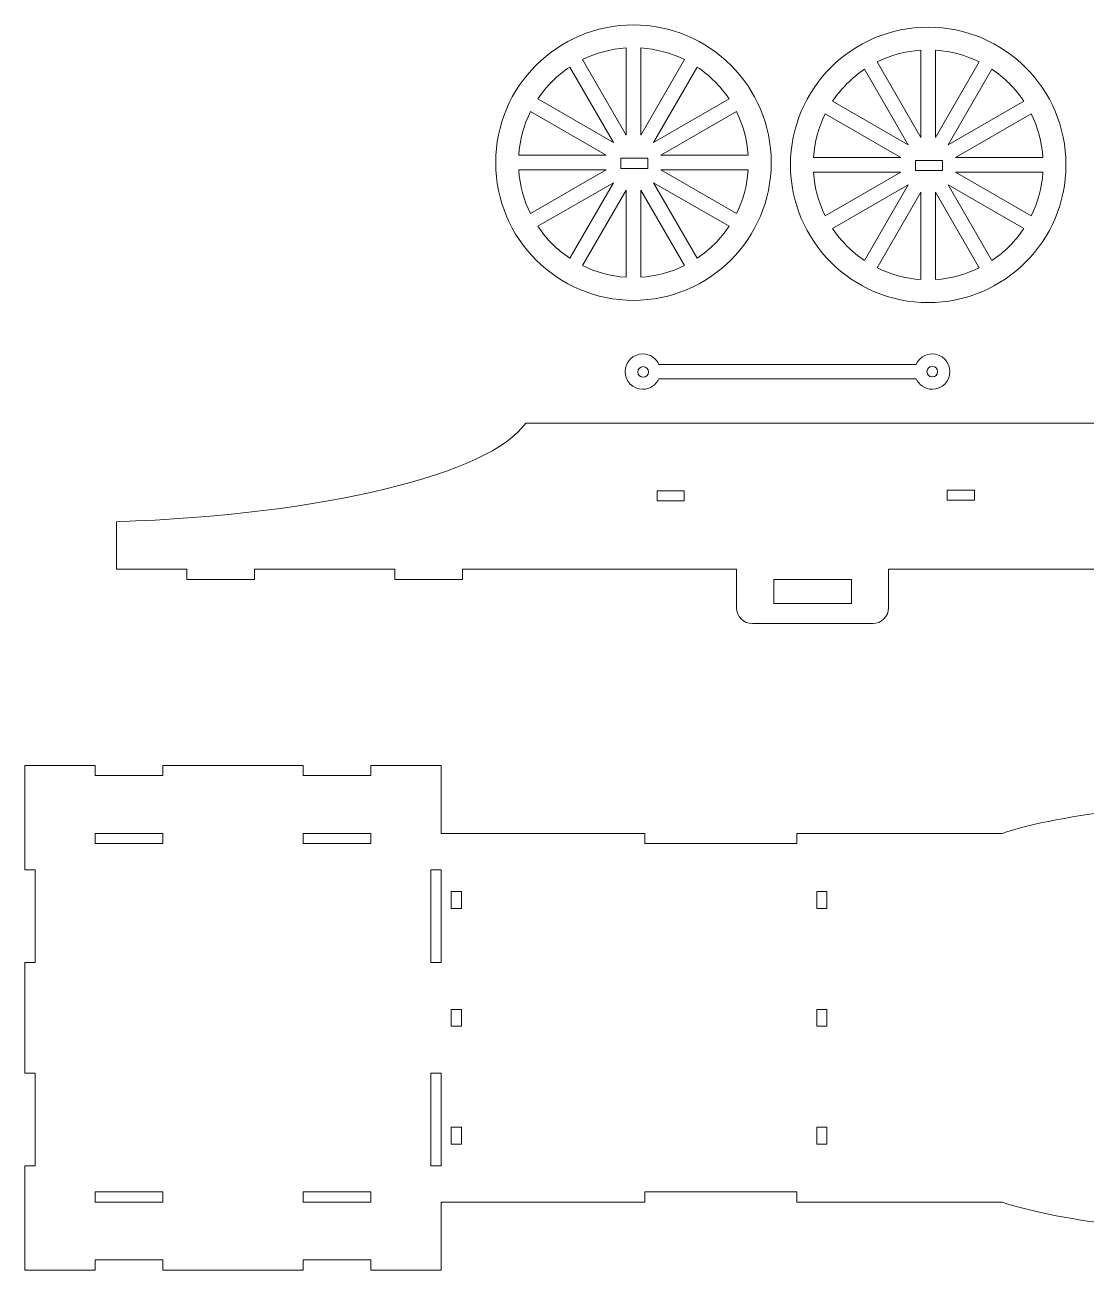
# Model space of a CAD drawing. Header units: centimetres. Extents: x -181 to 252, y -90 to 73.
# Drawn here: x 120.47 to 151.87, y -49.83 to -12.97 of the extents above; entities that cross this region are included whole.
import ezdxf

# ---------------------------------------------------------------- set-up
doc = ezdxf.new("R2010")
doc.units = ezdxf.units.CM
doc.header["$MEASUREMENT"] = 0
doc.layers.add('layer 1', color=7, linetype='Continuous')

msp = doc.modelspace()

# ---------------------------------------------------------------- linework, layer by layer
at = {"layer": 'layer 1', "color": 252, "lineweight": 9}
for points, knots in [([(138.47812, -12.97425), (136.22734, -12.97425), (134.40204, -14.79956), (134.40204, -17.05035), (134.40204, -17.05035), (134.40204, -19.30113), (136.22734, -21.12643), (138.47812, -21.12643), (138.47812, -21.12643), (140.72891, -21.12643), (142.55421, -19.30113), (142.55421, -17.05035), (142.55421, -17.05035), (142.55421, -14.79956), (140.72891, -12.97425), (138.47812, -12.97425)], [0, 0, 0, 0, 0.2, 0.2, 0.2, 0.2, 0.4, 0.4, 0.4, 0.4, 0.6, 0.6, 0.6, 0.6, 1, 1, 1, 1]), ([(147.20086, -13.04086), (144.95008, -13.04086), (143.12478, -14.86617), (143.12478, -17.11696), (143.12478, -17.11696), (143.12478, -19.36774), (144.95008, -21.19304), (147.20086, -21.19304), (147.20086, -21.19304), (149.45165, -21.19304), (151.27695, -19.36774), (151.27695, -17.11696), (151.27695, -17.11696), (151.27695, -14.86617), (149.45165, -13.04086), (147.20086, -13.04086)], [0, 0, 0, 0, 0.2, 0.2, 0.2, 0.2, 0.4, 0.4, 0.4, 0.4, 0.6, 0.6, 0.6, 0.6, 1, 1, 1, 1]), ([(138.26073, -13.65743), (138.26073, -13.65743), (138.26073, -16.23899), (138.26073, -16.23899), (138.26073, -16.23899), (138.26073, -16.23899), (136.96968, -14.00282), (136.96968, -14.00282), (136.96968, -14.00282), (137.36297, -13.80776), (137.79938, -13.68656), (138.26073, -13.65743)], [0, 0, 0, 0, 0.25, 0.25, 0.25, 0.25, 0.5, 0.5, 0.5, 0.5, 1, 1, 1, 1]), ([(139.98659, -14.00282), (139.98659, -14.00282), (138.69552, -16.23903), (138.69552, -16.23903), (138.69552, -16.23903), (138.69552, -16.23903), (138.69552, -13.65743), (138.69552, -13.65743), (138.69552, -13.65743), (139.15687, -13.68656), (139.59329, -13.80776), (139.98659, -14.00282)], [0, 0, 0, 0, 0.25, 0.25, 0.25, 0.25, 0.5, 0.5, 0.5, 0.5, 1, 1, 1, 1]), ([(146.98347, -13.72404), (146.98347, -13.72404), (146.98347, -16.3056), (146.98347, -16.3056), (146.98347, -16.3056), (146.98347, -16.3056), (145.69242, -14.06943), (145.69242, -14.06943), (145.69242, -14.06943), (146.08571, -13.87437), (146.52212, -13.75317), (146.98347, -13.72404)], [0, 0, 0, 0, 0.25, 0.25, 0.25, 0.25, 0.5, 0.5, 0.5, 0.5, 1, 1, 1, 1]), ([(148.70933, -14.06943), (148.70933, -14.06943), (147.41826, -16.30564), (147.41826, -16.30564), (147.41826, -16.30564), (147.41826, -16.30564), (147.41826, -13.72404), (147.41826, -13.72404), (147.41826, -13.72404), (147.87961, -13.75317), (148.31603, -13.87437), (148.70933, -14.06943)], [0, 0, 0, 0, 0.25, 0.25, 0.25, 0.25, 0.5, 0.5, 0.5, 0.5, 1, 1, 1, 1]), ([(136.59334, -14.22061), (136.59334, -14.22061), (137.88418, -16.4564), (137.88418, -16.4564), (137.88418, -16.4564), (137.88418, -16.4564), (135.64839, -15.16556), (135.64839, -15.16556), (135.64839, -15.16556), (135.89792, -14.79174), (136.21952, -14.47013), (136.59334, -14.22061)], [0, 0, 0, 0, 0.25, 0.25, 0.25, 0.25, 0.5, 0.5, 0.5, 0.5, 1, 1, 1, 1]), ([(139.07206, -16.4564), (139.07206, -16.4564), (140.36291, -14.22061), (140.36291, -14.22061), (140.36291, -14.22061), (140.73673, -14.47013), (141.05834, -14.79174), (141.30786, -15.16556), (141.30786, -15.16556), (141.30786, -15.16556), (139.07206, -16.4564), (139.07206, -16.4564)], [0, 0, 0, 0, 0.25, 0.25, 0.25, 0.25, 0.5, 0.5, 0.5, 0.5, 1, 1, 1, 1]), ([(145.31608, -14.28722), (145.31608, -14.28722), (146.60692, -16.52301), (146.60692, -16.52301), (146.60692, -16.52301), (146.60692, -16.52301), (144.37113, -15.23217), (144.37113, -15.23217), (144.37113, -15.23217), (144.62066, -14.85835), (144.94226, -14.53674), (145.31608, -14.28722)], [0, 0, 0, 0, 0.25, 0.25, 0.25, 0.25, 0.5, 0.5, 0.5, 0.5, 1, 1, 1, 1]), ([(147.7948, -16.52301), (147.7948, -16.52301), (149.08565, -14.28722), (149.08565, -14.28722), (149.08565, -14.28722), (149.45947, -14.53674), (149.78108, -14.85835), (150.0306, -15.23217), (150.0306, -15.23217), (150.0306, -15.23217), (147.7948, -16.52301), (147.7948, -16.52301)], [0, 0, 0, 0, 0.25, 0.25, 0.25, 0.25, 0.5, 0.5, 0.5, 0.5, 1, 1, 1, 1]), ([(135.43063, -15.54189), (135.43063, -15.54189), (137.66679, -16.83295), (137.66679, -16.83295), (137.66679, -16.83295), (137.66679, -16.83295), (135.08521, -16.83295), (135.08521, -16.83295), (135.08521, -16.83295), (135.11434, -16.37159), (135.23553, -15.93517), (135.43063, -15.54189)], [0, 0, 0, 0, 0.25, 0.25, 0.25, 0.25, 0.5, 0.5, 0.5, 0.5, 1, 1, 1, 1]), ([(139.28945, -16.83295), (139.28945, -16.83295), (141.52563, -15.5419), (141.52563, -15.5419), (141.52563, -15.5419), (141.72072, -15.93518), (141.84191, -16.37159), (141.87104, -16.83295), (141.87104, -16.83295), (141.87104, -16.83295), (139.28945, -16.83295), (139.28945, -16.83295)], [0, 0, 0, 0, 0.25, 0.25, 0.25, 0.25, 0.5, 0.5, 0.5, 0.5, 1, 1, 1, 1]), ([(144.15337, -15.6085), (144.15337, -15.6085), (146.38953, -16.89956), (146.38953, -16.89956), (146.38953, -16.89956), (146.38953, -16.89956), (143.80795, -16.89956), (143.80795, -16.89956), (143.80795, -16.89956), (143.83708, -16.4382), (143.95827, -16.00178), (144.15337, -15.6085)], [0, 0, 0, 0, 0.25, 0.25, 0.25, 0.25, 0.5, 0.5, 0.5, 0.5, 1, 1, 1, 1]), ([(148.01219, -16.89956), (148.01219, -16.89956), (150.24837, -15.60851), (150.24837, -15.60851), (150.24837, -15.60851), (150.44346, -16.00179), (150.56465, -16.4382), (150.59378, -16.89956), (150.59378, -16.89956), (150.59378, -16.89956), (148.01219, -16.89956), (148.01219, -16.89956)], [0, 0, 0, 0, 0.25, 0.25, 0.25, 0.25, 0.5, 0.5, 0.5, 0.5, 1, 1, 1, 1]), ([(138.10102, -16.92001), (138.10102, -16.92001), (138.90102, -16.92001), (138.90102, -16.92001), (138.90102, -16.92001), (138.90102, -16.92001), (138.90102, -17.22001), (138.90102, -17.22001), (138.90102, -17.22001), (138.90102, -17.22001), (138.10102, -17.22001), (138.10102, -17.22001), (138.10102, -17.22001), (138.10102, -17.22001), (138.10102, -16.92001), (138.10102, -16.92001)], [0, 0, 0, 0, 0.2, 0.2, 0.2, 0.2, 0.4, 0.4, 0.4, 0.4, 0.6, 0.6, 0.6, 0.6, 1, 1, 1, 1]), ([(135.08521, -17.26774), (135.08521, -17.26774), (137.66678, -17.26774), (137.66678, -17.26774), (137.66678, -17.26774), (137.66678, -17.26774), (135.43063, -18.55879), (135.43063, -18.55879), (135.43063, -18.55879), (135.23553, -18.1655), (135.11434, -17.72909), (135.08521, -17.26774)], [0, 0, 0, 0, 0.25, 0.25, 0.25, 0.25, 0.5, 0.5, 0.5, 0.5, 1, 1, 1, 1]), ([(139.28944, -17.26774), (139.28944, -17.26774), (141.87104, -17.26774), (141.87104, -17.26774), (141.87104, -17.26774), (141.84191, -17.72909), (141.72072, -18.16551), (141.52563, -18.55879), (141.52563, -18.55879), (141.52563, -18.55879), (139.28944, -17.26774), (139.28944, -17.26774)], [0, 0, 0, 0, 0.25, 0.25, 0.25, 0.25, 0.5, 0.5, 0.5, 0.5, 1, 1, 1, 1]), ([(146.82376, -16.98662), (146.82376, -16.98662), (147.62376, -16.98662), (147.62376, -16.98662), (147.62376, -16.98662), (147.62376, -16.98662), (147.62376, -17.28662), (147.62376, -17.28662), (147.62376, -17.28662), (147.62376, -17.28662), (146.82376, -17.28662), (146.82376, -17.28662), (146.82376, -17.28662), (146.82376, -17.28662), (146.82376, -16.98662), (146.82376, -16.98662)], [0, 0, 0, 0, 0.2, 0.2, 0.2, 0.2, 0.4, 0.4, 0.4, 0.4, 0.6, 0.6, 0.6, 0.6, 1, 1, 1, 1]), ([(135.64839, -18.93513), (135.64839, -18.93513), (137.88418, -17.64429), (137.88418, -17.64429), (137.88418, -17.64429), (137.88418, -17.64429), (136.59334, -19.88008), (136.59334, -19.88008), (136.59334, -19.88008), (136.21952, -19.63056), (135.89792, -19.30895), (135.64839, -18.93513)], [0, 0, 0, 0, 0.25, 0.25, 0.25, 0.25, 0.5, 0.5, 0.5, 0.5, 1, 1, 1, 1]), ([(139.07206, -17.64429), (139.07206, -17.64429), (141.30786, -18.93513), (141.30786, -18.93513), (141.30786, -18.93513), (141.05834, -19.30895), (140.73673, -19.63056), (140.36291, -19.88008), (140.36291, -19.88008), (140.36291, -19.88008), (139.07206, -17.64429), (139.07206, -17.64429)], [0, 0, 0, 0, 0.25, 0.25, 0.25, 0.25, 0.5, 0.5, 0.5, 0.5, 1, 1, 1, 1]), ([(143.80795, -17.33435), (143.80795, -17.33435), (146.38952, -17.33435), (146.38952, -17.33435), (146.38952, -17.33435), (146.38952, -17.33435), (144.15337, -18.6254), (144.15337, -18.6254), (144.15337, -18.6254), (143.95827, -18.23211), (143.83708, -17.7957), (143.80795, -17.33435)], [0, 0, 0, 0, 0.25, 0.25, 0.25, 0.25, 0.5, 0.5, 0.5, 0.5, 1, 1, 1, 1]), ([(148.01218, -17.33435), (148.01218, -17.33435), (150.59378, -17.33435), (150.59378, -17.33435), (150.59378, -17.33435), (150.56465, -17.7957), (150.44346, -18.23212), (150.24837, -18.6254), (150.24837, -18.6254), (150.24837, -18.6254), (148.01218, -17.33435), (148.01218, -17.33435)], [0, 0, 0, 0, 0.25, 0.25, 0.25, 0.25, 0.5, 0.5, 0.5, 0.5, 1, 1, 1, 1]), ([(138.26073, -17.86168), (138.26073, -17.86168), (138.26073, -20.44326), (138.26073, -20.44326), (138.26073, -20.44326), (137.79938, -20.41413), (137.36296, -20.29294), (136.96967, -20.09785), (136.96967, -20.09785), (136.96967, -20.09785), (138.26073, -17.86168), (138.26073, -17.86168)], [0, 0, 0, 0, 0.25, 0.25, 0.25, 0.25, 0.5, 0.5, 0.5, 0.5, 1, 1, 1, 1]), ([(138.69552, -17.86169), (138.69552, -17.86169), (139.98658, -20.09785), (139.98658, -20.09785), (139.98658, -20.09785), (139.59328, -20.29294), (139.15687, -20.41413), (138.69552, -20.44326), (138.69552, -20.44326), (138.69552, -20.44326), (138.69552, -17.86169), (138.69552, -17.86169)], [0, 0, 0, 0, 0.25, 0.25, 0.25, 0.25, 0.5, 0.5, 0.5, 0.5, 1, 1, 1, 1]), ([(144.37113, -19.00174), (144.37113, -19.00174), (146.60692, -17.7109), (146.60692, -17.7109), (146.60692, -17.7109), (146.60692, -17.7109), (145.31608, -19.94669), (145.31608, -19.94669), (145.31608, -19.94669), (144.94226, -19.69717), (144.62066, -19.37556), (144.37113, -19.00174)], [0, 0, 0, 0, 0.25, 0.25, 0.25, 0.25, 0.5, 0.5, 0.5, 0.5, 1, 1, 1, 1]), ([(146.98347, -17.92829), (146.98347, -17.92829), (146.98347, -20.50987), (146.98347, -20.50987), (146.98347, -20.50987), (146.52212, -20.48074), (146.0857, -20.35955), (145.69241, -20.16446), (145.69241, -20.16446), (145.69241, -20.16446), (146.98347, -17.92829), (146.98347, -17.92829)], [0, 0, 0, 0, 0.25, 0.25, 0.25, 0.25, 0.5, 0.5, 0.5, 0.5, 1, 1, 1, 1]), ([(147.41826, -17.9283), (147.41826, -17.9283), (148.70932, -20.16446), (148.70932, -20.16446), (148.70932, -20.16446), (148.31602, -20.35955), (147.87961, -20.48074), (147.41826, -20.50987), (147.41826, -20.50987), (147.41826, -20.50987), (147.41826, -17.9283), (147.41826, -17.9283)], [0, 0, 0, 0, 0.25, 0.25, 0.25, 0.25, 0.5, 0.5, 0.5, 0.5, 1, 1, 1, 1]), ([(147.7948, -17.7109), (147.7948, -17.7109), (150.0306, -19.00174), (150.0306, -19.00174), (150.0306, -19.00174), (149.78108, -19.37556), (149.45947, -19.69717), (149.08565, -19.94669), (149.08565, -19.94669), (149.08565, -19.94669), (147.7948, -17.7109), (147.7948, -17.7109)], [0, 0, 0, 0, 0.25, 0.25, 0.25, 0.25, 0.5, 0.5, 0.5, 0.5, 1, 1, 1, 1]), ([(135.28948, -24.76148), (135.28948, -24.76148), (167.05397, -24.76148), (167.05397, -24.76148), (167.05397, -24.76148), (167.05397, -24.76148), (167.05397, -28.50648), (167.05397, -28.50648), (167.05397, -28.50648), (167.05397, -28.50648), (167.05398, -28.50749), (167.05398, -28.50749), (167.05398, -28.50749), (167.05398, -28.50749), (167.05398, -30.22303), (167.05398, -30.22303), (167.05398, -30.22303), (167.05398, -30.48262), (166.88879, -30.69501), (166.68689, -30.69501), (166.68689, -30.69501), (166.68689, -30.69501), (163.92107, -30.69501), (163.92107, -30.69501), (163.92107, -30.69501), (163.71917, -30.69501), (163.55398, -30.48262), (163.55398, -30.22303), (163.55398, -30.22303), (163.55398, -30.22303), (163.55398, -29.08479), (163.55398, -29.08479), (163.55398, -29.08479), (163.55398, -29.08479), (158.68159, -29.08479), (158.68159, -29.08479), (158.68159, -29.08479), (158.68159, -29.08479), (158.68159, -30.22303), (158.68159, -30.22303), (158.68159, -30.22303), (158.68159, -30.48262), (158.5164, -30.69501), (158.3145, -30.69501), (158.3145, -30.69501), (158.3145, -30.69501), (155.54868, -30.69501), (155.54868, -30.69501), (155.54868, -30.69501), (155.34678, -30.69501), (155.18159, -30.48262), (155.18159, -30.22303), (155.18159, -30.22303), (155.18159, -30.22303), (155.18159, -29.08479), (155.18159, -29.08479), (155.18159, -29.08479), (155.18159, -29.08479), (146.02923, -29.08479), (146.02923, -29.08479), (146.02923, -29.08479), (146.02923, -29.08479), (146.02923, -30.22303), (146.02923, -30.22303), (146.02923, -30.22303), (146.02923, -30.48262), (145.81684, -30.69501), (145.55725, -30.69501), (145.55725, -30.69501), (145.55725, -30.69501), (142.00121, -30.69501), (142.00121, -30.69501), (142.00121, -30.69501), (141.74162, -30.69501), (141.52923, -30.48262), (141.52923, -30.22303), (141.52923, -30.22303), (141.52923, -30.22303), (141.52923, -29.08479), (141.52923, -29.08479), (141.52923, -29.08479), (141.52923, -29.08479), (133.42107, -29.08479), (133.42107, -29.08479), (133.42107, -29.08479), (133.42107, -29.08479), (133.42107, -29.38479), (133.42107, -29.38479), (133.42107, -29.38479), (133.42107, -29.38479), (131.42107, -29.38479), (131.42107, -29.38479), (131.42107, -29.38479), (131.42107, -29.38479), (131.42107, -29.08479), (131.42107, -29.08479), (131.42107, -29.08479), (131.42107, -29.08479), (127.26391, -29.08479), (127.26391, -29.08479), (127.26391, -29.08479), (127.26391, -29.08479), (127.26391, -29.38479), (127.26391, -29.38479), (127.26391, -29.38479), (127.26391, -29.38479), (125.26391, -29.38479), (125.26391, -29.38479), (125.26391, -29.38479), (125.26391, -29.38479), (125.26391, -29.08479), (125.26391, -29.08479), (125.26391, -29.08479), (125.26391, -29.08479), (123.18531, -29.08479), (123.18531, -29.08479), (123.18531, -29.08479), (123.18531, -29.08479), (123.18531, -27.67873), (123.18531, -27.67873), (123.18531, -27.67873), (129.33521, -27.46641), (134.2359, -26.27809), (135.28948, -24.76148)], [0, 0, 0, 0, 0.03125, 0.03125, 0.03125, 0.03125, 0.0625, 0.0625, 0.0625, 0.0625, 0.09375, 0.09375, 0.09375, 0.09375, 0.125, 0.125, 0.125, 0.125, 0.15625, 0.15625, 0.15625, 0.15625, 0.1875, 0.1875, 0.1875, 0.1875, 0.21875, 0.21875, 0.21875, 0.21875, 0.25, 0.25, 0.25, 0.25, 0.28125, 0.28125, 0.28125, 0.28125, 0.3125, 0.3125, 0.3125, 0.3125, 0.34375, 0.34375, 0.34375, 0.34375, 0.375, 0.375, 0.375, 0.375, 0.40625, 0.40625, 0.40625, 0.40625, 0.4375, 0.4375, 0.4375, 0.4375, 0.46875, 0.46875, 0.46875, 0.46875, 0.5, 0.5, 0.5, 0.5, 0.53125, 0.53125, 0.53125, 0.53125, 0.5625, 0.5625, 0.5625, 0.5625, 0.59375, 0.59375, 0.59375, 0.59375, 0.625, 0.625, 0.625, 0.625, 0.65625, 0.65625, 0.65625, 0.65625, 0.6875, 0.6875, 0.6875, 0.6875, 0.71875, 0.71875, 0.71875, 0.71875, 0.75, 0.75, 0.75, 0.75, 0.78125, 0.78125, 0.78125, 0.78125, 0.8125, 0.8125, 0.8125, 0.8125, 0.84375, 0.84375, 0.84375, 0.84375, 0.875, 0.875, 0.875, 0.875, 0.90625, 0.90625, 0.90625, 0.90625, 0.9375, 0.9375, 0.9375, 0.9375, 1, 1, 1, 1]), ([(139.17573, -27.06254), (139.17573, -27.06254), (139.97573, -27.06254), (139.97573, -27.06254), (139.97573, -27.06254), (139.97573, -27.06254), (139.97573, -26.76254), (139.97573, -26.76254), (139.97573, -26.76254), (139.97573, -26.76254), (139.17573, -26.76254), (139.17573, -26.76254), (139.17573, -26.76254), (139.17573, -26.76254), (139.17573, -27.06254), (139.17573, -27.06254)], [0, 0, 0, 0, 0.2, 0.2, 0.2, 0.2, 0.4, 0.4, 0.4, 0.4, 0.6, 0.6, 0.6, 0.6, 1, 1, 1, 1]), ([(147.76537, -27.04287), (147.76537, -27.04287), (148.56537, -27.04287), (148.56537, -27.04287), (148.56537, -27.04287), (148.56537, -27.04287), (148.56537, -26.74287), (148.56537, -26.74287), (148.56537, -26.74287), (148.56537, -26.74287), (147.76537, -26.74287), (147.76537, -26.74287), (147.76537, -26.74287), (147.76537, -26.74287), (147.76537, -27.04287), (147.76537, -27.04287)], [0, 0, 0, 0, 0.2, 0.2, 0.2, 0.2, 0.4, 0.4, 0.4, 0.4, 0.6, 0.6, 0.6, 0.6, 1, 1, 1, 1]), ([(144.92923, -29.38479), (144.92923, -29.38479), (142.62923, -29.38479), (142.62923, -29.38479), (142.62923, -29.38479), (142.62923, -29.38479), (142.62923, -30.09501), (142.62923, -30.09501), (142.62923, -30.09501), (142.62923, -30.09501), (144.92923, -30.09501), (144.92923, -30.09501), (144.92923, -30.09501), (144.92923, -30.09501), (144.92923, -29.38479), (144.92923, -29.38479)], [0, 0, 0, 0, 0.2, 0.2, 0.2, 0.2, 0.4, 0.4, 0.4, 0.4, 0.6, 0.6, 0.6, 0.6, 1, 1, 1, 1]), ([(167.32528, -41.61027), (167.32528, -41.61027), (167.32528, -41.33159), (167.32528, -41.33159), (167.32528, -41.33159), (167.32528, -41.33159), (166.83088, -41.33159), (166.83088, -41.33159), (166.83088, -41.33159), (166.83088, -41.33159), (166.83088, -41.03159), (166.83088, -41.03159), (166.83088, -41.03159), (166.83088, -41.03159), (167.32528, -41.03159), (167.32528, -41.03159), (167.32528, -41.03159), (167.32528, -41.03159), (167.32528, -40.73159), (167.32528, -40.73159), (167.32528, -40.73159), (167.32528, -40.73159), (166.83088, -40.73159), (166.83088, -40.73159), (166.83088, -40.73159), (166.83088, -40.73159), (166.83088, -40.43159), (166.83088, -40.43159), (166.83088, -40.43159), (166.83088, -40.43159), (167.32528, -40.43159), (167.32528, -40.43159), (167.32528, -40.43159), (167.32528, -40.43159), (167.32528, -40.13159), (167.32528, -40.13159), (167.32528, -40.13159), (167.32528, -40.13159), (166.83088, -40.13159), (166.83088, -40.13159), (166.83088, -40.13159), (166.83088, -40.13159), (166.83088, -39.83159), (166.83088, -39.83159), (166.83088, -39.83159), (166.83088, -39.83159), (167.32528, -39.83159), (167.32528, -39.83159), (167.32528, -39.83159), (167.32528, -39.83159), (167.32528, -39.55291), (167.32528, -39.55291), (167.32528, -39.55291), (167.32528, -39.55291), (166.83088, -39.55291), (166.83088, -39.55291), (166.83088, -39.55291), (166.83088, -39.55291), (166.83088, -39.25291), (166.83088, -39.25291), (166.83088, -39.25291), (166.83088, -39.25291), (167.32528, -39.25291), (167.32528, -39.25291), (167.32528, -39.25291), (167.32528, -39.25291), (167.32528, -38.95291), (167.32528, -38.95291), (167.32528, -38.95291), (167.32528, -38.95291), (166.83088, -38.95291), (166.83088, -38.95291), (166.83088, -38.95291), (166.83088, -38.95291), (166.83088, -38.65291), (166.83088, -38.65291), (166.83088, -38.65291), (166.83088, -38.65291), (167.32528, -38.65291), (167.32528, -38.65291), (167.32528, -38.65291), (167.32528, -38.65291), (167.32528, -38.37423), (167.32528, -38.37423), (167.32528, -38.37423), (167.32528, -38.37423), (166.83088, -38.37423), (166.83088, -38.37423), (166.83088, -38.37423), (166.83088, -38.37423), (166.83088, -38.07423), (166.83088, -38.07423), (166.83088, -38.07423), (166.83088, -38.07423), (167.32528, -38.07423), (167.32528, -38.07423), (167.32528, -38.07423), (167.32528, -38.07423), (167.32528, -37.77423), (167.32528, -37.77423), (167.32528, -37.77423), (167.32528, -37.77423), (166.83088, -37.77423), (166.83088, -37.77423), (166.83088, -37.77423), (166.83088, -37.77423), (166.83088, -37.47423), (166.83088, -37.47423), (166.83088, -37.47423), (166.83088, -37.47423), (167.32528, -37.47423), (167.32528, -37.47423), (167.32528, -37.47423), (167.32528, -37.47423), (167.32528, -36.90154), (167.32528, -36.90154), (167.32528, -36.90154), (165.56709, -36.31701), (162.20826, -35.92181), (158.35462, -35.92181), (158.35462, -35.92181), (154.50106, -35.92181), (151.14231, -36.31699), (149.38408, -36.9015), (149.38408, -36.9015), (149.38408, -36.9015), (149.38408, -36.90551), (149.38408, -36.90551), (149.38408, -36.90551), (149.38408, -36.90551), (149.37205, -36.90551), (149.37205, -36.90551), (149.37205, -36.90551), (149.37205, -36.90551), (143.31487, -36.90551), (143.31487, -36.90551), (143.31487, -36.90551), (143.31487, -36.90551), (143.31487, -37.20551), (143.31487, -37.20551), (143.31487, -37.20551), (143.31487, -37.20551), (138.81488, -37.20551), (138.81488, -37.20551), (138.81488, -37.20551), (138.81488, -37.20551), (138.81488, -36.90551), (138.81488, -36.90551), (138.81488, -36.90551), (138.81488, -36.90551), (132.78528, -36.90551), (132.78528, -36.90551), (132.78528, -36.90551), (132.78528, -36.90551), (132.78528, -34.89267), (132.78528, -34.89267), (132.78528, -34.89267), (132.78528, -34.89267), (130.70671, -34.89268), (130.70671, -34.89268), (130.70671, -34.89268), (130.70671, -34.89268), (130.70671, -35.19268), (130.70671, -35.19268), (130.70671, -35.19268), (130.70671, -35.19268), (128.70671, -35.19268), (128.70671, -35.19268), (128.70671, -35.19268), (128.70671, -35.19268), (128.70671, -34.89268), (128.70671, -34.89268), (128.70671, -34.89268), (128.70671, -34.89268), (124.54955, -34.89267), (124.54955, -34.89267), (124.54955, -34.89267), (124.54955, -34.89267), (124.54955, -35.19267), (124.54955, -35.19267), (124.54955, -35.19267), (124.54955, -35.19267), (122.54955, -35.19267), (122.54955, -35.19267), (122.54955, -35.19267), (122.54955, -35.19267), (122.54955, -34.89267), (122.54955, -34.89267), (122.54955, -34.89267), (122.54955, -34.89267), (120.47095, -34.89267), (120.47095, -34.89267), (120.47095, -34.89267), (120.47095, -34.89267), (120.47095, -37.97665), (120.47095, -37.97665), (120.47095, -37.97665), (120.47095, -37.97665), (120.77095, -37.97665), (120.77095, -37.97665), (120.77095, -37.97665), (120.77095, -37.97665), (120.77095, -40.72517), (120.77095, -40.72517), (120.77095, -40.72517), (120.77095, -40.72517), (120.47095, -40.72517), (120.47095, -40.72517), (120.47095, -40.72517), (120.47095, -40.72517), (120.47095, -43.99538), (120.47095, -43.99538), (120.47095, -43.99538), (120.47095, -43.99538), (120.77238, -43.99538), (120.77238, -43.99538), (120.77238, -43.99538), (120.77238, -43.99538), (120.77238, -46.7439), (120.77238, -46.7439), (120.77238, -46.7439), (120.77238, -46.7439), (120.47095, -46.7439), (120.47095, -46.7439), (120.47095, -46.7439), (120.47095, -46.7439), (120.47095, -49.82787), (120.47095, -49.82787), (120.47095, -49.82787), (120.47095, -49.82787), (122.54955, -49.82786), (122.54955, -49.82786), (122.54955, -49.82786), (122.54955, -49.82786), (122.54955, -49.52786), (122.54955, -49.52786), (122.54955, -49.52786), (122.54955, -49.52786), (124.54955, -49.52786), (124.54955, -49.52786), (124.54955, -49.52786), (124.54955, -49.52786), (124.54955, -49.82786), (124.54955, -49.82786), (124.54955, -49.82786), (124.54955, -49.82786), (128.70671, -49.82787), (128.70671, -49.82787), (128.70671, -49.82787), (128.70671, -49.82787), (128.70671, -49.52787), (128.70671, -49.52787), (128.70671, -49.52787), (128.70671, -49.52787), (130.70671, -49.52787), (130.70671, -49.52787), (130.70671, -49.52787), (130.70671, -49.52787), (130.70671, -49.82787), (130.70671, -49.82787), (130.70671, -49.82787), (130.70671, -49.82787), (132.78528, -49.82787), (132.78528, -49.82787), (132.78528, -49.82787), (132.78528, -49.82787), (132.78528, -47.81503), (132.78528, -47.81503), (132.78528, -47.81503), (132.78528, -47.81503), (138.81487, -47.81503), (138.81487, -47.81503), (138.81487, -47.81503), (138.81487, -47.81503), (138.81487, -47.51503), (138.81487, -47.51503), (138.81487, -47.51503), (138.81487, -47.51503), (143.31487, -47.51503), (143.31487, -47.51503), (143.31487, -47.51503), (143.31487, -47.51503), (143.31487, -47.81503), (143.31487, -47.81503), (143.31487, -47.81503), (143.31487, -47.81503), (149.37204, -47.81503), (149.37204, -47.81503), (149.37204, -47.81503), (149.37204, -47.81503), (149.38408, -47.81503), (149.38408, -47.81503), (149.38408, -47.81503), (149.38408, -47.81503), (149.38408, -47.81904), (149.38408, -47.81904), (149.38408, -47.81904), (151.14231, -48.40355), (154.50106, -48.79873), (158.35462, -48.79873), (158.35462, -48.79873), (162.20826, -48.79873), (165.56709, -48.40353), (167.32528, -47.819), (167.32528, -47.819), (167.32528, -47.819), (167.32528, -47.24631), (167.32528, -47.24631), (167.32528, -47.24631), (167.32528, -47.24631), (166.83088, -47.24631), (166.83088, -47.24631), (166.83088, -47.24631), (166.83088, -47.24631), (166.83088, -46.94631), (166.83088, -46.94631), (166.83088, -46.94631), (166.83088, -46.94631), (167.32528, -46.94631), (167.32528, -46.94631), (167.32528, -46.94631), (167.32528, -46.94631), (167.32528, -46.64631), (167.32528, -46.64631), (167.32528, -46.64631), (167.32528, -46.64631), (166.83088, -46.64631), (166.83088, -46.64631), (166.83088, -46.64631), (166.83088, -46.64631), (166.83088, -46.34631), (166.83088, -46.34631), (166.83088, -46.34631), (166.83088, -46.34631), (167.32528, -46.34631), (167.32528, -46.34631), (167.32528, -46.34631), (167.32528, -46.34631), (167.32528, -46.06763), (167.32528, -46.06763), (167.32528, -46.06763), (167.32528, -46.06763), (166.83088, -46.06763), (166.83088, -46.06763), (166.83088, -46.06763), (166.83088, -46.06763), (166.83088, -45.76763), (166.83088, -45.76763), (166.83088, -45.76763), (166.83088, -45.76763), (167.32528, -45.76763), (167.32528, -45.76763), (167.32528, -45.76763), (167.32528, -45.76763), (167.32528, -45.46763), (167.32528, -45.46763), (167.32528, -45.46763), (167.32528, -45.46763), (166.83088, -45.46763), (166.83088, -45.46763), (166.83088, -45.46763), (166.83088, -45.46763), (166.83088, -45.16763), (166.83088, -45.16763), (166.83088, -45.16763), (166.83088, -45.16763), (167.32528, -45.16763), (167.32528, -45.16763), (167.32528, -45.16763), (167.32528, -45.16763), (167.32528, -44.88895), (167.32528, -44.88895), (167.32528, -44.88895), (167.32528, -44.88895), (166.83088, -44.88895), (166.83088, -44.88895), (166.83088, -44.88895), (166.83088, -44.88895), (166.83088, -44.58895), (166.83088, -44.58895), (166.83088, -44.58895), (166.83088, -44.58895), (167.32528, -44.58895), (167.32528, -44.58895), (167.32528, -44.58895), (167.32528, -44.58895), (167.32528, -44.28895), (167.32528, -44.28895), (167.32528, -44.28895), (167.32528, -44.28895), (166.83088, -44.28895), (166.83088, -44.28895), (166.83088, -44.28895), (166.83088, -44.28895), (166.83088, -43.98895), (166.83088, -43.98895), (166.83088, -43.98895), (166.83088, -43.98895), (167.32528, -43.98895), (167.32528, -43.98895), (167.32528, -43.98895), (167.32528, -43.98895), (167.32528, -43.68895), (167.32528, -43.68895), (167.32528, -43.68895), (167.32528, -43.68895), (166.83088, -43.68895), (166.83088, -43.68895), (166.83088, -43.68895), (166.83088, -43.68895), (166.83088, -43.38895), (166.83088, -43.38895), (166.83088, -43.38895), (166.83088, -43.38895), (167.32528, -43.38895), (167.32528, -43.38895), (167.32528, -43.38895), (167.32528, -43.38895), (167.32528, -43.11027), (167.32528, -43.11027), (167.32528, -43.11027), (167.32528, -43.11027), (166.83088, -43.11027), (166.83088, -43.11027), (166.83088, -43.11027), (166.83088, -43.11027), (166.83088, -42.81027), (166.83088, -42.81027), (166.83088, -42.81027), (166.83088, -42.81027), (167.32528, -42.81027), (167.32528, -42.81027), (167.32528, -42.81027), (167.32528, -42.81027), (167.32528, -42.51027), (167.32528, -42.51027), (167.32528, -42.51027), (167.32528, -42.51027), (166.83088, -42.51027), (166.83088, -42.51027), (166.83088, -42.51027), (166.83088, -42.51027), (166.83088, -42.21027), (166.83088, -42.21027), (166.83088, -42.21027), (166.83088, -42.21027), (167.32528, -42.21027), (167.32528, -42.21027), (167.32528, -42.21027), (167.32528, -42.21027), (167.32528, -41.91027), (167.32528, -41.91027), (167.32528, -41.91027), (167.32528, -41.91027), (166.83088, -41.91027), (166.83088, -41.91027), (166.83088, -41.91027), (166.83088, -41.91027), (166.83088, -41.61027), (166.83088, -41.61027), (166.83088, -41.61027), (166.83088, -41.61027), (167.32528, -41.61027), (167.32528, -41.61027)], [0, 0, 0, 0, 0.00854701, 0.00854701, 0.00854701, 0.00854701, 0.01709402, 0.01709402, 0.01709402, 0.01709402, 0.02564103, 0.02564103, 0.02564103, 0.02564103, 0.03418803, 0.03418803, 0.03418803, 0.03418803, 0.04273504, 0.04273504, 0.04273504, 0.04273504, 0.05128205, 0.05128205, 0.05128205, 0.05128205, 0.05982906, 0.05982906, 0.05982906, 0.05982906, 0.06837607, 0.06837607, 0.06837607, 0.06837607, 0.07692308, 0.07692308, 0.07692308, 0.07692308, 0.08547009, 0.08547009, 0.08547009, 0.08547009, 0.09401709, 0.09401709, 0.09401709, 0.09401709, 0.1025641, 0.1025641, 0.1025641, 0.1025641, 0.11111111, 0.11111111, 0.11111111, 0.11111111, 0.11965812, 0.11965812, 0.11965812, 0.11965812, 0.12820513, 0.12820513, 0.12820513, 0.12820513, 0.13675214, 0.13675214, 0.13675214, 0.13675214, 0.14529915, 0.14529915, 0.14529915, 0.14529915, 0.15384615, 0.15384615, 0.15384615, 0.15384615, 0.16239316, 0.16239316, 0.16239316, 0.16239316, 0.17094017, 0.17094017, 0.17094017, 0.17094017, 0.17948718, 0.17948718, 0.17948718, 0.17948718, 0.18803419, 0.18803419, 0.18803419, 0.18803419, 0.1965812, 0.1965812, 0.1965812, 0.1965812, 0.20512821, 0.20512821, 0.20512821, 0.20512821, 0.21367521, 0.21367521, 0.21367521, 0.21367521, 0.22222222, 0.22222222, 0.22222222, 0.22222222, 0.23076923, 0.23076923, 0.23076923, 0.23076923, 0.23931624, 0.23931624, 0.23931624, 0.23931624, 0.24786325, 0.24786325, 0.24786325, 0.24786325, 0.25641026, 0.25641026, 0.25641026, 0.25641026, 0.26495726, 0.26495726, 0.26495726, 0.26495726, 0.27350427, 0.27350427, 0.27350427, 0.27350427, 0.28205128, 0.28205128, 0.28205128, 0.28205128, 0.29059829, 0.29059829, 0.29059829, 0.29059829, 0.2991453, 0.2991453, 0.2991453, 0.2991453, 0.30769231, 0.30769231, 0.30769231, 0.30769231, 0.31623932, 0.31623932, 0.31623932, 0.31623932, 0.32478632, 0.32478632, 0.32478632, 0.32478632, 0.33333333, 0.33333333, 0.33333333, 0.33333333, 0.34188034, 0.34188034, 0.34188034, 0.34188034, 0.35042735, 0.35042735, 0.35042735, 0.35042735, 0.35897436, 0.35897436, 0.35897436, 0.35897436, 0.36752137, 0.36752137, 0.36752137, 0.36752137, 0.37606838, 0.37606838, 0.37606838, 0.37606838, 0.38461538, 0.38461538, 0.38461538, 0.38461538, 0.39316239, 0.39316239, 0.39316239, 0.39316239, 0.4017094, 0.4017094, 0.4017094, 0.4017094, 0.41025641, 0.41025641, 0.41025641, 0.41025641, 0.41880342, 0.41880342, 0.41880342, 0.41880342, 0.42735043, 0.42735043, 0.42735043, 0.42735043, 0.43589744, 0.43589744, 0.43589744, 0.43589744, 0.44444444, 0.44444444, 0.44444444, 0.44444444, 0.45299145, 0.45299145, 0.45299145, 0.45299145, 0.46153846, 0.46153846, 0.46153846, 0.46153846, 0.47008547, 0.47008547, 0.47008547, 0.47008547, 0.47863248, 0.47863248, 0.47863248, 0.47863248, 0.48717949, 0.48717949, 0.48717949, 0.48717949, 0.4957265, 0.4957265, 0.4957265, 0.4957265, 0.5042735, 0.5042735, 0.5042735, 0.5042735, 0.51282051, 0.51282051, 0.51282051, 0.51282051, 0.52136752, 0.52136752, 0.52136752, 0.52136752, 0.52991453, 0.52991453, 0.52991453, 0.52991453, 0.53846154, 0.53846154, 0.53846154, 0.53846154, 0.54700855, 0.54700855, 0.54700855, 0.54700855, 0.55555556, 0.55555556, 0.55555556, 0.55555556, 0.56410256, 0.56410256, 0.56410256, 0.56410256, 0.57264957, 0.57264957, 0.57264957, 0.57264957, 0.58119658, 0.58119658, 0.58119658, 0.58119658, 0.58974359, 0.58974359, 0.58974359, 0.58974359, 0.5982906, 0.5982906, 0.5982906, 0.5982906, 0.60683761, 0.60683761, 0.60683761, 0.60683761, 0.61538462, 0.61538462, 0.61538462, 0.61538462, 0.62393162, 0.62393162, 0.62393162, 0.62393162, 0.63247863, 0.63247863, 0.63247863, 0.63247863, 0.64102564, 0.64102564, 0.64102564, 0.64102564, 0.64957265, 0.64957265, 0.64957265, 0.64957265, 0.65811966, 0.65811966, 0.65811966, 0.65811966, 0.66666667, 0.66666667, 0.66666667, 0.66666667, 0.67521368, 0.67521368, 0.67521368, 0.67521368, 0.68376068, 0.68376068, 0.68376068, 0.68376068, 0.69230769, 0.69230769, 0.69230769, 0.69230769, 0.7008547, 0.7008547, 0.7008547, 0.7008547, 0.70940171, 0.70940171, 0.70940171, 0.70940171, 0.71794872, 0.71794872, 0.71794872, 0.71794872, 0.72649573, 0.72649573, 0.72649573, 0.72649573, 0.73504274, 0.73504274, 0.73504274, 0.73504274, 0.74358974, 0.74358974, 0.74358974, 0.74358974, 0.75213675, 0.75213675, 0.75213675, 0.75213675, 0.76068376, 0.76068376, 0.76068376, 0.76068376, 0.76923077, 0.76923077, 0.76923077, 0.76923077, 0.77777778, 0.77777778, 0.77777778, 0.77777778, 0.78632479, 0.78632479, 0.78632479, 0.78632479, 0.79487179, 0.79487179, 0.79487179, 0.79487179, 0.8034188, 0.8034188, 0.8034188, 0.8034188, 0.81196581, 0.81196581, 0.81196581, 0.81196581, 0.82051282, 0.82051282, 0.82051282, 0.82051282, 0.82905983, 0.82905983, 0.82905983, 0.82905983, 0.83760684, 0.83760684, 0.83760684, 0.83760684, 0.84615385, 0.84615385, 0.84615385, 0.84615385, 0.85470085, 0.85470085, 0.85470085, 0.85470085, 0.86324786, 0.86324786, 0.86324786, 0.86324786, 0.87179487, 0.87179487, 0.87179487, 0.87179487, 0.88034188, 0.88034188, 0.88034188, 0.88034188, 0.88888889, 0.88888889, 0.88888889, 0.88888889, 0.8974359, 0.8974359, 0.8974359, 0.8974359, 0.90598291, 0.90598291, 0.90598291, 0.90598291, 0.91452991, 0.91452991, 0.91452991, 0.91452991, 0.92307692, 0.92307692, 0.92307692, 0.92307692, 0.93162393, 0.93162393, 0.93162393, 0.93162393, 0.94017094, 0.94017094, 0.94017094, 0.94017094, 0.94871795, 0.94871795, 0.94871795, 0.94871795, 0.95726496, 0.95726496, 0.95726496, 0.95726496, 0.96581197, 0.96581197, 0.96581197, 0.96581197, 0.97435897, 0.97435897, 0.97435897, 0.97435897, 0.98290598, 0.98290598, 0.98290598, 0.98290598, 1, 1, 1, 1]), ([(124.54955, -37.20551), (124.54955, -37.20551), (122.54955, -37.20551), (122.54955, -37.20551), (122.54955, -37.20551), (122.54955, -37.20551), (122.54955, -36.90551), (122.54955, -36.90551), (122.54955, -36.90551), (122.54955, -36.90551), (124.54955, -36.90551), (124.54955, -36.90551), (124.54955, -36.90551), (124.54955, -36.90551), (124.54955, -37.20551), (124.54955, -37.20551)], [0, 0, 0, 0, 0.2, 0.2, 0.2, 0.2, 0.4, 0.4, 0.4, 0.4, 0.6, 0.6, 0.6, 0.6, 1, 1, 1, 1]), ([(130.70671, -37.20551), (130.70671, -37.20551), (128.70671, -37.20551), (128.70671, -37.20551), (128.70671, -37.20551), (128.70671, -37.20551), (128.70671, -36.90551), (128.70671, -36.90551), (128.70671, -36.90551), (128.70671, -36.90551), (130.70671, -36.90551), (130.70671, -36.90551), (130.70671, -36.90551), (130.70671, -36.90551), (130.70671, -37.20551), (130.70671, -37.20551)], [0, 0, 0, 0, 0.2, 0.2, 0.2, 0.2, 0.4, 0.4, 0.4, 0.4, 0.6, 0.6, 0.6, 0.6, 1, 1, 1, 1]), ([(132.78528, -37.97665), (132.78528, -37.97665), (132.78528, -40.72517), (132.78528, -40.72517), (132.78528, -40.72517), (132.78528, -40.72517), (132.48528, -40.72517), (132.48528, -40.72517), (132.48528, -40.72517), (132.48528, -40.72517), (132.48528, -37.97665), (132.48528, -37.97665), (132.48528, -37.97665), (132.48528, -37.97665), (132.78528, -37.97665), (132.78528, -37.97665)], [0, 0, 0, 0, 0.2, 0.2, 0.2, 0.2, 0.4, 0.4, 0.4, 0.4, 0.6, 0.6, 0.6, 0.6, 1, 1, 1, 1]), ([(133.38526, -38.623), (133.38526, -38.623), (133.38526, -39.123), (133.38526, -39.123), (133.38526, -39.123), (133.38526, -39.123), (133.08526, -39.123), (133.08526, -39.123), (133.08526, -39.123), (133.08526, -39.123), (133.08526, -38.623), (133.08526, -38.623), (133.08526, -38.623), (133.08526, -38.623), (133.38526, -38.623), (133.38526, -38.623)], [0, 0, 0, 0, 0.2, 0.2, 0.2, 0.2, 0.4, 0.4, 0.4, 0.4, 0.6, 0.6, 0.6, 0.6, 1, 1, 1, 1]), ([(143.90194, -39.123), (143.90194, -39.123), (143.90194, -38.623), (143.90194, -38.623), (143.90194, -38.623), (143.90194, -38.623), (144.20194, -38.623), (144.20194, -38.623), (144.20194, -38.623), (144.20194, -38.623), (144.20194, -39.123), (144.20194, -39.123), (144.20194, -39.123), (144.20194, -39.123), (143.90194, -39.123), (143.90194, -39.123)], [0, 0, 0, 0, 0.2, 0.2, 0.2, 0.2, 0.4, 0.4, 0.4, 0.4, 0.6, 0.6, 0.6, 0.6, 1, 1, 1, 1]), ([(133.38526, -42.11195), (133.38526, -42.11195), (133.38526, -42.61195), (133.38526, -42.61195), (133.38526, -42.61195), (133.38526, -42.61195), (133.08527, -42.61195), (133.08527, -42.61195), (133.08527, -42.61195), (133.08527, -42.61195), (133.08527, -42.11195), (133.08527, -42.11195), (133.08527, -42.11195), (133.08527, -42.11195), (133.38526, -42.11195), (133.38526, -42.11195)], [0, 0, 0, 0, 0.2, 0.2, 0.2, 0.2, 0.4, 0.4, 0.4, 0.4, 0.6, 0.6, 0.6, 0.6, 1, 1, 1, 1]), ([(143.90195, -42.61195), (143.90195, -42.61195), (143.90195, -42.11195), (143.90195, -42.11195), (143.90195, -42.11195), (143.90195, -42.11195), (144.20194, -42.11195), (144.20194, -42.11195), (144.20194, -42.11195), (144.20194, -42.11195), (144.20194, -42.61195), (144.20194, -42.61195), (144.20194, -42.61195), (144.20194, -42.61195), (143.90195, -42.61195), (143.90195, -42.61195)], [0, 0, 0, 0, 0.2, 0.2, 0.2, 0.2, 0.4, 0.4, 0.4, 0.4, 0.6, 0.6, 0.6, 0.6, 1, 1, 1, 1]), ([(132.78671, -43.99538), (132.78671, -43.99538), (132.78671, -46.7439), (132.78671, -46.7439), (132.78671, -46.7439), (132.78671, -46.7439), (132.48671, -46.7439), (132.48671, -46.7439), (132.48671, -46.7439), (132.48671, -46.7439), (132.48671, -43.99538), (132.48671, -43.99538), (132.48671, -43.99538), (132.48671, -43.99538), (132.78671, -43.99538), (132.78671, -43.99538)], [0, 0, 0, 0, 0.2, 0.2, 0.2, 0.2, 0.4, 0.4, 0.4, 0.4, 0.6, 0.6, 0.6, 0.6, 1, 1, 1, 1]), ([(133.08526, -45.60144), (133.08526, -45.60144), (133.38526, -45.60144), (133.38526, -45.60144), (133.38526, -45.60144), (133.38526, -45.60144), (133.38526, -46.10144), (133.38526, -46.10144), (133.38526, -46.10144), (133.38526, -46.10144), (133.08526, -46.10144), (133.08526, -46.10144), (133.08526, -46.10144), (133.08526, -46.10144), (133.08526, -45.60144), (133.08526, -45.60144)], [0, 0, 0, 0, 0.2, 0.2, 0.2, 0.2, 0.4, 0.4, 0.4, 0.4, 0.6, 0.6, 0.6, 0.6, 1, 1, 1, 1]), ([(143.90194, -45.60144), (143.90194, -45.60144), (144.20194, -45.60144), (144.20194, -45.60144), (144.20194, -45.60144), (144.20194, -45.60144), (144.20194, -46.10144), (144.20194, -46.10144), (144.20194, -46.10144), (144.20194, -46.10144), (143.90194, -46.10144), (143.90194, -46.10144), (143.90194, -46.10144), (143.90194, -46.10144), (143.90194, -45.60144), (143.90194, -45.60144)], [0, 0, 0, 0, 0.2, 0.2, 0.2, 0.2, 0.4, 0.4, 0.4, 0.4, 0.6, 0.6, 0.6, 0.6, 1, 1, 1, 1]), ([(122.54955, -47.51503), (122.54955, -47.51503), (124.54955, -47.51503), (124.54955, -47.51503), (124.54955, -47.51503), (124.54955, -47.51503), (124.54955, -47.81503), (124.54955, -47.81503), (124.54955, -47.81503), (124.54955, -47.81503), (122.54955, -47.81503), (122.54955, -47.81503), (122.54955, -47.81503), (122.54955, -47.81503), (122.54955, -47.51503), (122.54955, -47.51503)], [0, 0, 0, 0, 0.2, 0.2, 0.2, 0.2, 0.4, 0.4, 0.4, 0.4, 0.6, 0.6, 0.6, 0.6, 1, 1, 1, 1]), ([(128.70671, -47.51503), (128.70671, -47.51503), (130.70671, -47.51503), (130.70671, -47.51503), (130.70671, -47.51503), (130.70671, -47.51503), (130.70671, -47.81503), (130.70671, -47.81503), (130.70671, -47.81503), (130.70671, -47.81503), (128.70671, -47.81503), (128.70671, -47.81503), (128.70671, -47.81503), (128.70671, -47.81503), (128.70671, -47.51503), (128.70671, -47.51503)], [0, 0, 0, 0, 0.2, 0.2, 0.2, 0.2, 0.4, 0.4, 0.4, 0.4, 0.6, 0.6, 0.6, 0.6, 1, 1, 1, 1])]:
    msp.add_open_spline(points, degree=3, knots=knots, dxfattribs=at)
at = {"layer": 'layer 1', "color": 242, "lineweight": 9}
for points, knots in [([(146.84183, -23.02662), (146.84183, -23.02662), (139.23314, -23.02662), (139.23314, -23.02662), (139.23314, -23.02662), (139.15249, -22.84209), (138.96836, -22.71308), (138.75411, -22.71308), (138.75411, -22.71308), (138.46554, -22.71308), (138.23154, -22.9471), (138.23154, -23.23565), (138.23154, -23.23565), (138.23154, -23.52421), (138.46554, -23.75823), (138.75411, -23.75823), (138.75411, -23.75823), (138.96836, -23.75823), (139.15249, -23.62921), (139.23314, -23.44468), (139.23314, -23.44468), (139.23314, -23.44468), (146.84183, -23.44468), (146.84183, -23.44468), (146.84183, -23.44468), (146.92248, -23.62921), (147.10662, -23.75823), (147.32086, -23.75823), (147.32086, -23.75823), (147.60943, -23.75823), (147.84344, -23.52421), (147.84344, -23.23565), (147.84344, -23.23565), (147.84344, -22.9471), (147.60943, -22.71308), (147.32086, -22.71308), (147.32086, -22.71308), (147.10662, -22.71308), (146.92248, -22.84209), (146.84183, -23.02662)], [0, 0, 0, 0, 0.09090909, 0.09090909, 0.09090909, 0.09090909, 0.18181818, 0.18181818, 0.18181818, 0.18181818, 0.27272727, 0.27272727, 0.27272727, 0.27272727, 0.36363636, 0.36363636, 0.36363636, 0.36363636, 0.45454545, 0.45454545, 0.45454545, 0.45454545, 0.54545455, 0.54545455, 0.54545455, 0.54545455, 0.63636364, 0.63636364, 0.63636364, 0.63636364, 0.72727273, 0.72727273, 0.72727273, 0.72727273, 0.81818182, 0.81818182, 0.81818182, 0.81818182, 1, 1, 1, 1]), ([(138.76553, -23.08885), (138.8521, -23.08885), (138.92231, -23.15905), (138.92231, -23.24562), (138.92231, -23.24562), (138.92231, -23.33219), (138.8521, -23.40239), (138.76553, -23.40239), (138.76553, -23.40239), (138.67896, -23.40239), (138.60876, -23.33219), (138.60876, -23.24562), (138.60876, -23.24562), (138.60876, -23.15905), (138.67896, -23.08885), (138.76553, -23.08885)], [0, 0, 0, 0, 0.2, 0.2, 0.2, 0.2, 0.4, 0.4, 0.4, 0.4, 0.6, 0.6, 0.6, 0.6, 1, 1, 1, 1]), ([(147.16409, -23.23565), (147.16409, -23.14908), (147.23429, -23.07888), (147.32086, -23.07888), (147.32086, -23.07888), (147.40743, -23.07888), (147.47763, -23.14908), (147.47763, -23.23565), (147.47763, -23.23565), (147.47763, -23.32222), (147.40743, -23.39242), (147.32086, -23.39242), (147.32086, -23.39242), (147.23429, -23.39242), (147.16409, -23.32222), (147.16409, -23.23565)], [0, 0, 0, 0, 0.2, 0.2, 0.2, 0.2, 0.4, 0.4, 0.4, 0.4, 0.6, 0.6, 0.6, 0.6, 1, 1, 1, 1])]:
    msp.add_open_spline(points, degree=3, knots=knots, dxfattribs=at)

doc.saveas('drawing.dxf')
